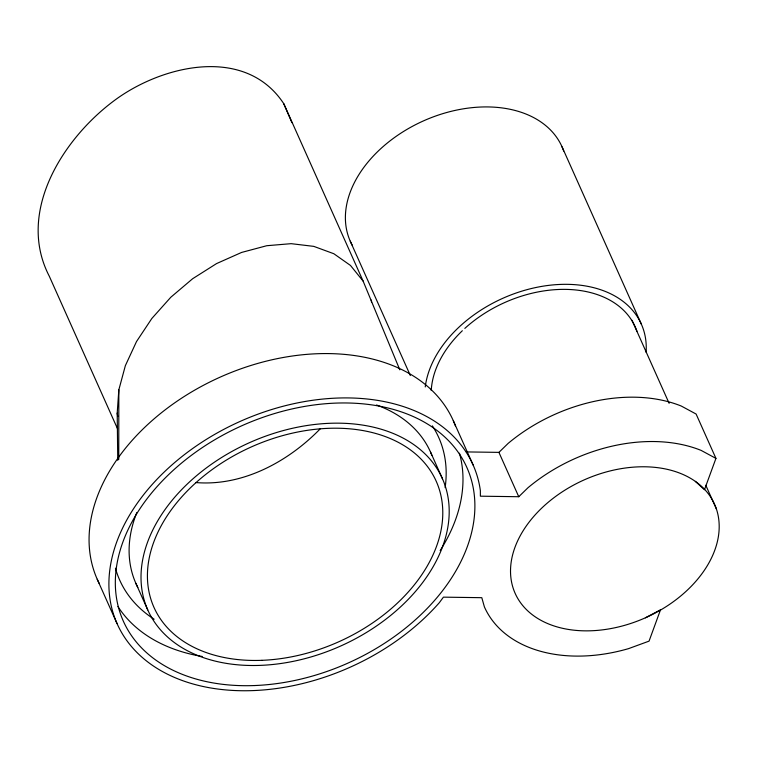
<?xml version="1.0" encoding="UTF-8"?>
<svg xmlns="http://www.w3.org/2000/svg" width="757" height="757" viewBox="0 0 757 757"><rect width="100%" height="100%" fill="white"/><g stroke="black" fill="none" stroke-linecap="round" stroke-linejoin="round"><path stroke-width="1.14" d="M118.754 459.471L118.84 389.827L125.359 365.659L136.506 341.568L151.854 318.46L170.817 297.236L192.675 278.699L216.568 263.578L241.587 252.441L266.767 245.713L291.152 243.669L313.795 246.375L333.828 253.727L350.482 265.452L363.114 281.093L399.8 369.804M117.761 460.351L117.203 413.123L118.84 389.827M466.359 451.92L498.92 452.374L508.193 443.347A142.808 98.665 -24.1 0 1 681.3 406.055L696.109 414.041L715.942 458.392L704.474 489.722L695.342 481.386M320.211 428.85C288.162 461.77 242.581 486.562 195.543 482.531M645.409 617.807L660.52 609.801L649.052 641.132L628.584 648.626A142.808 98.665 -24.1 0 1 484.395 606.887L481.802 597.689L443.422 597.15L439.344 602.667A194.89 134.642 -24.1 0 1 144.029 658.959A194.89 134.642 -24.1 0 1 229.059 426.664A194.89 134.642 -24.1 0 1 480.364 490.621L480.383 496.185L518.753 496.724L528.026 487.697A142.808 98.665 -24.1 0 1 701.143 450.406L715.942 458.392M363.114 281.093L283.761 103.69C245.031 44.777 160.702 65.405 113.313 101.296C62.292 139.591 16.285 212.641 49.29 276.21L117.581 428.888M562.054 146.867L641.406 324.27M631.991 320.287L669.131 403.33M705.798 485.284L716.406 509.007A109.207 75.445 -24.1 0 1 584.83 630.846A109.207 75.445 -24.1 0 1 543.337 506.584A109.207 75.445 -24.1 0 1 716.406 509.007M498.92 452.374L518.753 496.724M453.311 420.722L473.153 465.072M350.245 241.152L410.36 375.548M430.553 452.128L442.448 478.736A161.288 111.43 -24.1 0 1 260.503 665.365A161.288 111.43 -24.1 0 1 182.361 488.89A161.288 111.43 -24.1 0 1 442.448 478.736M135.853 583.316L147.757 609.924M97.218 579.237L117.061 623.588M283.761 103.69L291.89 122.643M371.242 300.046L371.592 302.308M117.203 413.123L117.732 416.52M99.176 583.382A194.89 134.642 -24.1 0 1 221.517 376.532A194.89 134.642 -24.1 0 1 455.468 426.04M459.442 453.216A188.171 130.005 -24.1 0 1 440.177 550.557M202.204 656.48A188.171 130.005 -24.1 0 1 117.912 606.518M432.379 425.879A174.725 120.713 -24.1 0 1 445.116 487.64M154.154 619.226A174.725 120.713 -24.1 0 1 115.433 568.204M376.532 404.995A161.288 111.43 -24.1 0 1 431.868 455.307M137.84 587.46A161.288 111.43 -24.1 0 1 136.799 512.565M352.223 245.183A115.925 80.091 -24.1 0 1 423.721 120.779A115.925 80.091 -24.1 0 1 563.7 151.04M425.254 386.941A115.925 80.091 -24.1 0 1 543.763 286.061A115.925 80.091 -24.1 0 1 646.1 352.298M464.826 328.406A109.207 75.445 -24.1 0 1 636.93 331.244M431.244 390.536A109.207 75.445 -24.1 0 1 462.347 330.724M254.731 685.539A188.171 130.005 -24.1 0 0 467.012 467.807A188.171 130.005 -24.1 0 0 163.569 479.645A188.171 130.005 -24.1 0 0 254.731 685.539M261.941 660.322A154.57 106.784 -24.1 0 0 436.316 481.471A154.57 106.784 -24.1 0 0 187.055 491.198A154.57 106.784 -24.1 0 0 261.941 660.322"/></g></svg>
